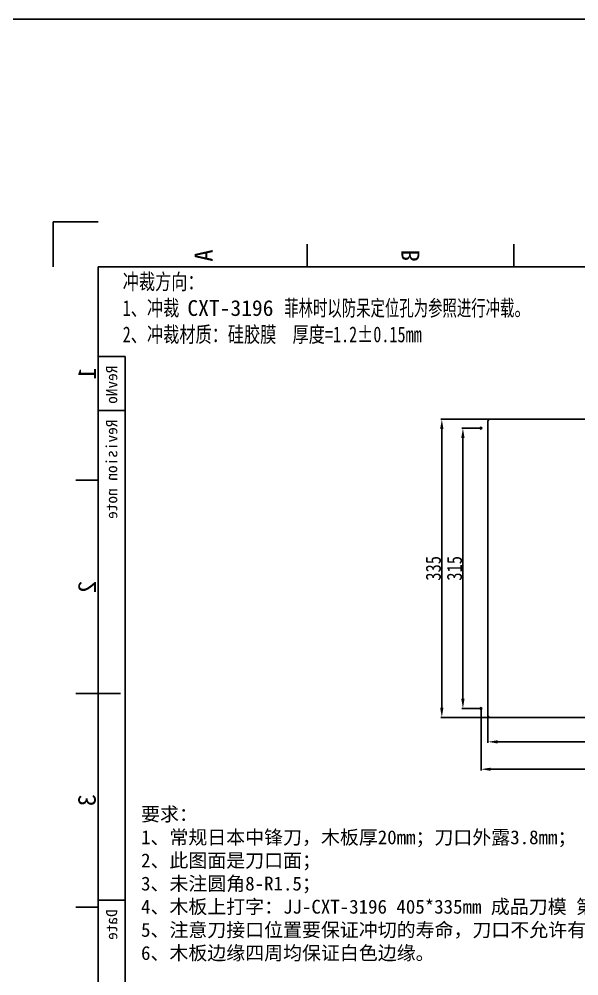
# Model space of a CAD drawing. Header units: millimetres. Extents: x 10174 to 16450, y -14395 to -12676.
# Drawn here: x 14659 to 15288, y -13751 to -12676 of the extents above; entities that cross this region are included whole.
import ezdxf
from ezdxf.enums import TextEntityAlignment as Align

# ---------------------------------------------------------------- set-up
doc = ezdxf.new("R2010")
doc.units = ezdxf.units.MM
for name, color, linetype in [('FRAME 025', 7, 'Continuous'), ('FRAME 050', 6, 'Continuous'), ('FRAME 070', 5, 'Continuous'), ('FRAME 200', 8, 'Continuous')]:
    doc.layers.add(name, color=color, linetype=linetype)
doc.styles.add('ISO Proportional', font='simhei.ttf', dxfattribs={"width": 0.8})
doc.styles.add('标准', font='simhei.ttf', dxfattribs={"width": 0.75, "height": 10})
doc.styles.add('标注', font='', dxfattribs={"height": 12})
doc.styles.get('标注').set_extended_font_data('SimSun')
doc.dimstyles.new('ISO-25', dxfattribs={"dimtxt": 17, "dimasz": 11, "dimexe": 1.25, "dimexo": 0.625, "dimgap": 1, "dimtad": 1, "dimtoh": 1, "dimtxsty": 'ISO Proportional', "dimcen": 2.5, "dimclrd": 1, "dimclre": 1, "dimclrt": 256, "dimadec": 0, "dimazin": 0, "dimtfac": 1, "dimtmove": 0, "dimatfit": 3, "dimfxl": 1, "dimarcsym": 0})

# ---------------------------------------------------------------- blocks, each defined once
blk = doc.blocks.new('*D114')
at = {"color": 1, "lineweight": -2}
for p, q in [((15185.5, -13459.5), (15185.5, -13489.6)), ((15590.5, -13459.5), (15590.5, -13489.6)), ((15196.5, -13488.3), (15579.5, -13488.3))]:
    blk.add_line(p, q, dxfattribs=at)
at = {"color": 1}
for points in [[(15196.5, -13486.5), (15196.5, -13490.2), (15185.5, -13488.3)], [(15579.5, -13490.2), (15579.5, -13486.5), (15590.5, -13488.3)]]:
    blk.add_solid(points, dxfattribs=at)
at = {"layer": 'Defpoints', "color": 0}
for p in [(15185.5, -13458.9), (15590.5, -13458.9), (15590.5, -13488.3)]:
    blk.add_point(p, dxfattribs=at)
at = {"insert": (15388, -13478.7), "char_height": 17, "attachment_point": 5, "style": 'ISO Proportional'}
blk.add_mtext('405', dxfattribs=at)
blk = doc.blocks.new('*D115')
at = {"color": 1, "lineweight": -2}
for p, q in [((15177.7, -13451.5), (15177.7, -13520.4)), ((15598.2, -13451.5), (15598.2, -13520.4)), ((15188.7, -13519.1), (15587.2, -13519.1))]:
    blk.add_line(p, q, dxfattribs=at)
at = {"color": 1}
for points in [[(15188.7, -13517.3), (15188.7, -13520.9), (15177.7, -13519.1)], [(15587.2, -13520.9), (15587.2, -13517.3), (15598.2, -13519.1)]]:
    blk.add_solid(points, dxfattribs=at)
at = {"layer": 'Defpoints', "color": 0}
for p in [(15177.7, -13450.9), (15598.2, -13450.9), (15598.2, -13519.1)]:
    blk.add_point(p, dxfattribs=at)
at = {"insert": (15388, -13508.5), "char_height": 17, "attachment_point": 5, "style": 'ISO Proportional'}
blk.add_mtext('420,5', dxfattribs=at)
blk = doc.blocks.new('*D116')
at = {"color": 1, "lineweight": -2}
for p, q in [((15186.8, -13125.9), (15132.4, -13125.9)), ((15133.7, -13449.9), (15133.7, -13136.9)), ((15186.8, -13460.9), (15132.4, -13460.9))]:
    blk.add_line(p, q, dxfattribs=at)
at = {"color": 1}
for points in [[(15135.5, -13136.9), (15131.8, -13136.9), (15133.7, -13125.9)], [(15131.8, -13449.9), (15135.5, -13449.9), (15133.7, -13460.9)]]:
    blk.add_solid(points, dxfattribs=at)
at = {"layer": 'Defpoints', "color": 0}
for p in [(15133.7, -13125.9), (15187.5, -13125.9), (15187.5, -13460.9)]:
    blk.add_point(p, dxfattribs=at)
at = {"insert": (15124.2, -13293.4), "char_height": 17, "attachment_point": 5, "rotation": 90, "style": 'ISO Proportional'}
blk.add_mtext('335', dxfattribs=at)
blk = doc.blocks.new('*D117')
at = {"color": 1, "lineweight": -2}
for p, q in [((15177.1, -13135.9), (15156.1, -13135.9)), ((15157.4, -13146.9), (15157.4, -13439.9)), ((15177.1, -13450.9), (15156.1, -13450.9))]:
    blk.add_line(p, q, dxfattribs=at)
at = {"color": 1}
for points in [[(15159.2, -13146.9), (15155.5, -13146.9), (15157.4, -13135.9)], [(15155.5, -13439.9), (15159.2, -13439.9), (15157.4, -13450.9)]]:
    blk.add_solid(points, dxfattribs=at)
at = {"layer": 'Defpoints', "color": 0}
for p in [(15177.7, -13135.9), (15157.4, -13450.9), (15177.7, -13450.9)]:
    blk.add_point(p, dxfattribs=at)
at = {"insert": (15147.9, -13293.4), "char_height": 17, "attachment_point": 5, "rotation": 90, "style": 'ISO Proportional'}
blk.add_mtext('315', dxfattribs=at)

msp = doc.modelspace()

# ---------------------------------------------------------------- linework, layer by layer
msp.add_lwpolyline([(10174.169, -12676.364), (16450.127, -12676.364), (16450.127, -14395.431), (10174.169, -14395.431)], close=True)
msp.add_lwpolyline([(15510.672, -13163.893), (15510.672, -13142.893, -0.41421356), (15512.672, -13140.893), (15544.672, -13140.893, -0.41421356), (15546.672, -13142.893), (15546.672, -13163.893, 0.41421356), (15548.672, -13165.893), (15588.472, -13165.893, -0.41421356), (15590.472, -13167.893), (15590.472, -13458.893, -0.41421356), (15588.472, -13460.893), (15187.472, -13460.893, -0.41421356), (15185.472, -13458.893), (15185.472, -13127.893, -0.41421356), (15187.472, -13125.893), (15458.472, -13125.893, -0.41421356), (15460.472, -13127.893), (15460.472, -13163.893, 0.41421356), (15462.472, -13165.893), (15508.672, -13165.893, 0.41421356)], format="xyb", close=True)
for centre in [(15177.722, -13135.893), (15177.722, -13450.893)]:
    msp.add_circle(centre, 1)
at = {"layer": 'FRAME 050'}
for p, q in [((14982.249, -12954.598), (14982.249, -12929.358)), ((15214.458, -12954.598), (15214.458, -12929.358)), ((14747.516, -13194.379), (14722.276, -13194.379)), ((14772.756, -13434.161), (14722.276, -13434.161)), ((14747.516, -13673.942), (14722.276, -13673.942))]:
    msp.add_line(p, q, dxfattribs=at)
at = {"layer": 'FRAME 070'}
for p, q in [((14747.516, -13913.723), (14747.516, -12954.598)), ((14747.516, -12954.598), (16145.819, -12954.598)), ((14777.804, -13055.559), (14747.516, -13055.559)), ((14777.804, -13055.559), (14777.804, -13913.723)), ((14777.804, -13116.135), (14747.516, -13116.135)), ((14777.804, -13666.37), (14747.516, -13666.37))]:
    msp.add_line(p, q, dxfattribs=at)
at = {"layer": 'FRAME 200'}
for p, q in [((14697.035, -12954.598), (14697.035, -12904.118)), ((14697.035, -12904.118), (14747.516, -12904.118))]:
    msp.add_line(p, q, dxfattribs=at)

# ---------------------------------------------------------------- texts
at = {"insert": (14775.125, -12962.421), "char_height": 17.76963, "attachment_point": 1, "style": '标准'}
msp.add_mtext_dynamic_manual_height_columns('冲裁方向：\\P1、冲裁 {\\W1;CXT-3196 \\W0.667;菲林时以防呆定位孔为参照进行冲载}。\\P2、冲裁材质：硅胶膜  厚度=1.2±0.15mm ', width=761.60533, gutter_width=22.212, heights=[433.346], dxfattribs=at)
at = {"color": 3, "insert": (14795.74, -13561.736), "char_height": 15.59959, "width": 1195.45242, "attachment_point": 1, "style": '标注'}
msp.add_mtext('要求：\\P1、常规日本中锋刀，木板厚20mm；刀口外露3.8mm；\\P2、此图面是刀口面；\\P3、未注圆角8-{\\C2;R1.5}；\\P\\pxt15;4、木板上打字：{\\fSimHei|b0|i0|c134|p49;\\C256;JJ-CXT-3196 405}*335mm 成品刀模 第一版；\\P\\ptz;5、注意刀接口位置要保证冲切的寿命，刀口不允许有冲爆现象；\\P6、木板边缘四周均保证白色边缘。', dxfattribs=at)
at = {"layer": 'FRAME 025', "style": 'ISO Proportional', "text_generation_flag": 2}
for s, height, p in [('RevNo', 12.6201, (14762.66, -13065.655)), ('Revision note', 12.62007, (14762.66, -13126.231)), ('Date', 12.6201, (14762.66, -13676.466))]:
    msp.add_text(s, height=height, rotation=90, dxfattribs=at).set_placement(p, align=Align.MIDDLE_LEFT)
at = {"layer": 'FRAME 050', "style": 'ISO Proportional', "text_generation_flag": 2}
for s, p in [('A', (14866.144, -12941.978)), ('B', (15098.354, -12941.978)), ('1', (14734.896, -13074.489)), ('2', (14734.896, -13314.27)), ('3', (14734.896, -13554.051))]:
    msp.add_text(s, height=20.192, rotation=90, dxfattribs=at).set_placement(p, align=Align.MIDDLE)

# ---------------------------------------------------------------- dimensions: what is measured, and where the dimension line sits
for base, p1, p2, picture, middle in [((15133.658, -13125.893), (15187.472, -13460.893), (15187.472, -13125.893), '*D116', (15124.158, -13293.393)), ((15157.37, -13450.893), (15177.722, -13135.893), (15177.722, -13450.893), '*D117', (15147.87, -13293.393))]:
    dim = msp.add_linear_dim(base=base, p1=p1, p2=p2, angle=90, dimstyle='ISO-25')
    dim.commit()
    dim.dimension.update_dxf_attribs({"geometry": picture, "text_midpoint": middle})
for base, p1, p2, picture, middle in [((15598.222, -13519.114), (15177.722, -13450.893), (15598.222, -13450.893), '*D115', (15387.972, -13508.515)), ((15590.472, -13488.322), (15185.472, -13458.893), (15590.472, -13458.893), '*D114', (15387.972, -13478.727))]:
    dim = msp.add_linear_dim(base=base, p1=p1, p2=p2, dimstyle='ISO-25')
    dim.commit()
    dim.dimension.update_dxf_attribs({"geometry": picture, "text_midpoint": middle})

doc.saveas('drawing.dxf')
